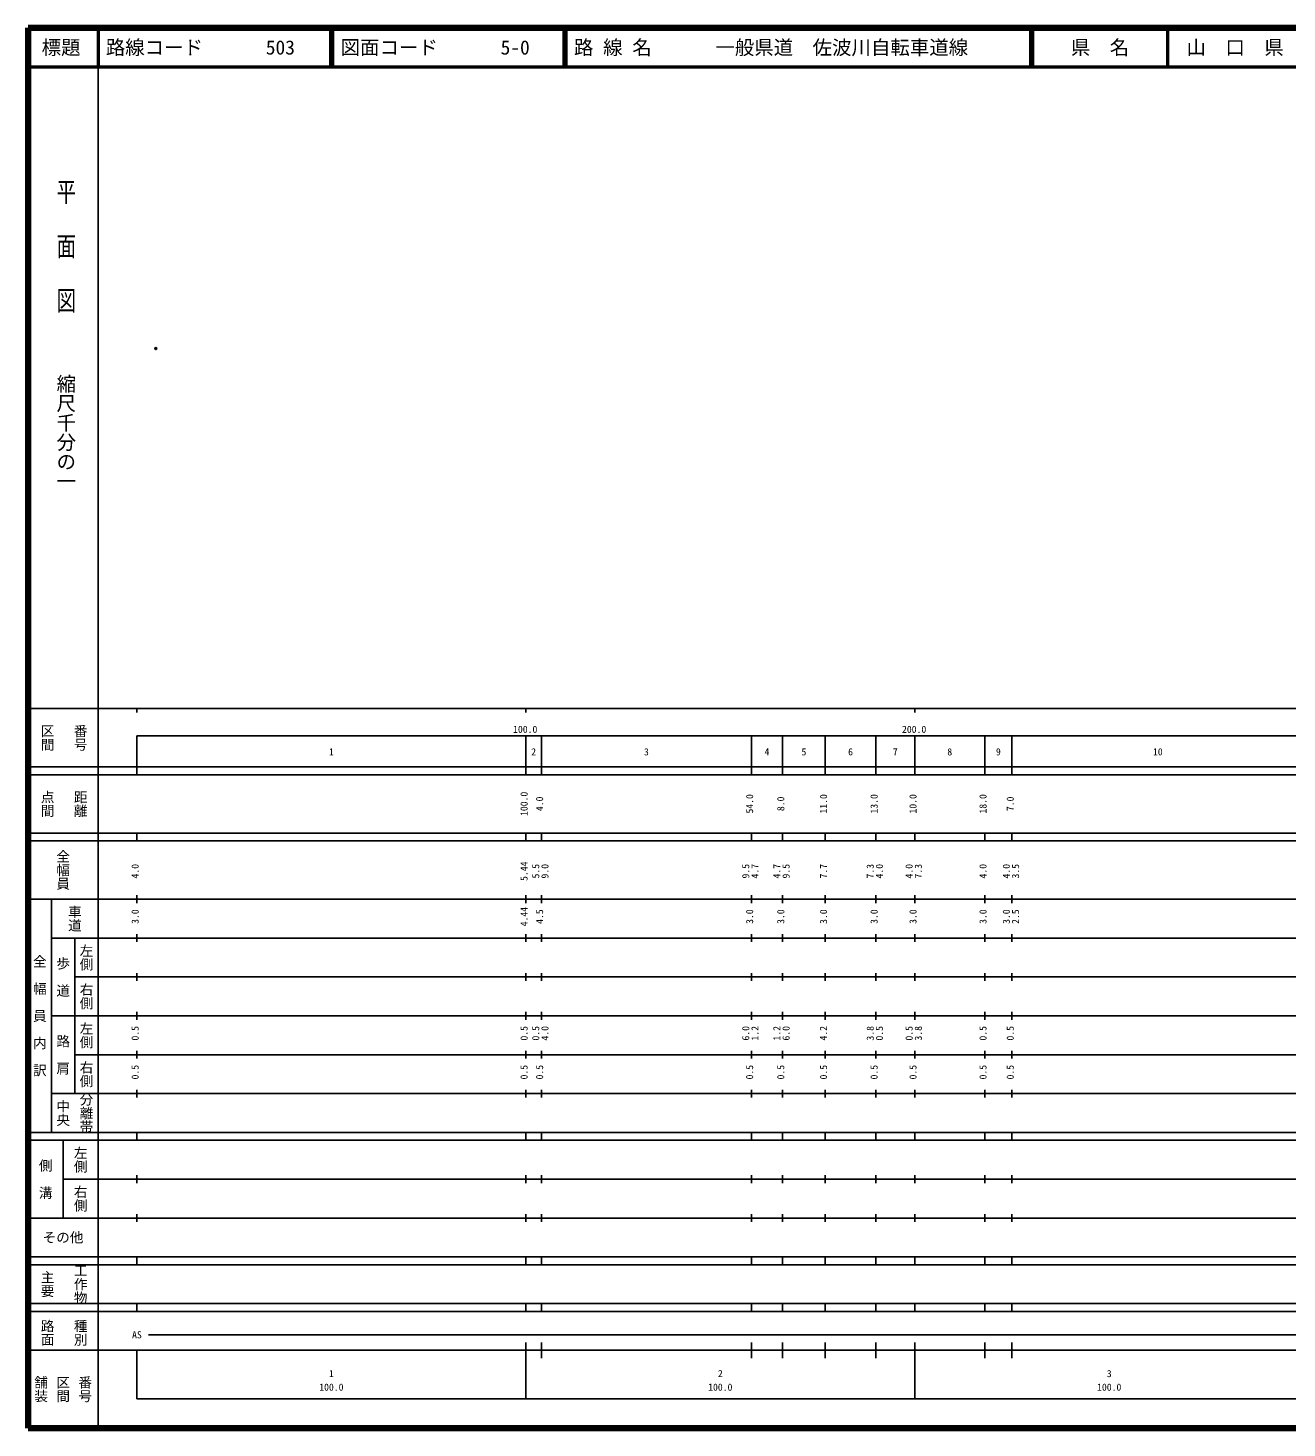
# Model space of a CAD drawing. Units: millimetres on the paper. Extents: x 40 to 680, y 20 to 380.
# Drawn here: x 40 to 363.7, y 20 to 380 of the extents above; entities that cross this region are included whole.
import ezdxf
from ezdxf.enums import TextEntityAlignment as Align

# ---------------------------------------------------------------- set-up
doc = ezdxf.new("R2010")
doc.units = ezdxf.units.MM
doc.header["$PDMODE"] = 32
doc.header["$PDSIZE"] = 0.5
doc.layers.add('M-OTRS', color=6, linetype='Continuous')
doc.layers.add('M-TTL-TXT', color=7, linetype='Continuous')
for name, color, linetype, lineweight in [('M-TTL', 2, 'Continuous', 140), ('M-TTL-BAND', 7, 'Continuous', 25), ('M-TTL-LINE', 7, 'Continuous', 50)]:
    doc.layers.add(name, color=color, linetype=linetype, lineweight=lineweight)
doc.styles.add('@ＭＳ ゴシック', font='')
doc.styles.add('ＭＳ ゴシック', font='')
doc.styles.get('@ＭＳ ゴシック').set_extended_font_data('@MS Gothic')
doc.styles.get('ＭＳ ゴシック').set_extended_font_data('MS Gothic')

msp = doc.modelspace()

# ---------------------------------------------------------------- linework, layer by layer
at = {"layer": 'M-OTRS'}
msp.add_point((72.846, 297.571), dxfattribs=at)
at = {"layer": 'M-TTL'}
for p, q in [((40, 380), (40, 20)), ((680, 380), (40, 380)), ((40, 20), (680, 20))]:
    msp.add_line(p, q, dxfattribs=at)
at = {"layer": 'M-TTL-BAND'}
for p, q in [((58, 370), (58, 20)), ((40, 205), (579, 205)), ((68, 205), (68, 204)), ((168, 205), (168, 204)), ((268, 205), (268, 204)), ((68, 198), (579, 198)), ((68, 198), (68, 188)), ((168, 188), (168, 198)), ((172, 188), (172, 198)), ((226, 188), (226, 198)), ((234, 188), (234, 198)), ((245, 188), (245, 198)), ((258, 188), (258, 198)), ((268, 188), (268, 198)), ((286, 188), (286, 198)), ((293, 188), (293, 198)), ((40, 190), (579, 190)), ((40, 188), (579, 188)), ((40, 173), (579, 173)), ((68, 171), (68, 173)), ((168, 171), (168, 173)), ((172, 171), (172, 173)), ((226, 171), (226, 173)), ((234, 171), (234, 173)), ((245, 171), (245, 173)), ((258, 171), (258, 173)), ((268, 171), (268, 173)), ((286, 171), (286, 173)), ((293, 171), (293, 173)), ((40, 171), (579, 171)), ((40, 156), (579, 156)), ((46, 96), (46, 156)), ((68, 155), (68, 157)), ((168, 155), (168, 157)), ((172, 155), (172, 157)), ((226, 155), (226, 157)), ((234, 155), (234, 157)), ((245, 155), (245, 157)), ((258, 155), (258, 157)), ((268, 155), (268, 157)), ((286, 155), (286, 157)), ((293, 155), (293, 157)), ((46, 146), (579, 146)), ((52, 146), (52, 106)), ((68, 145), (68, 147)), ((168, 145), (168, 147)), ((172, 145), (172, 147)), ((226, 145), (226, 147)), ((234, 145), (234, 147)), ((245, 145), (245, 147)), ((258, 145), (258, 147)), ((268, 145), (268, 147)), ((286, 145), (286, 147)), ((293, 145), (293, 147)), ((68, 135), (68, 137)), ((168, 135), (168, 137)), ((172, 135), (172, 137)), ((226, 135), (226, 137)), ((234, 135), (234, 137)), ((245, 135), (245, 137)), ((258, 135), (258, 137)), ((268, 135), (268, 137)), ((286, 135), (286, 137)), ((293, 135), (293, 137)), ((52, 136), (579, 136)), ((46, 126), (579, 126)), ((68, 125), (68, 127)), ((168, 125), (168, 127)), ((172, 125), (172, 127)), ((226, 125), (226, 127)), ((234, 125), (234, 127)), ((245, 125), (245, 127)), ((258, 125), (258, 127)), ((268, 125), (268, 127)), ((286, 125), (286, 127)), ((293, 125), (293, 127)), ((52, 116), (579, 116)), ((68, 115), (68, 117)), ((168, 115), (168, 117)), ((172, 115), (172, 117)), ((226, 115), (226, 117)), ((234, 115), (234, 117)), ((245, 115), (245, 117)), ((258, 115), (258, 117)), ((268, 115), (268, 117)), ((286, 115), (286, 117)), ((293, 115), (293, 117)), ((46, 106), (579, 106)), ((68, 105), (68, 107)), ((168, 105), (168, 107)), ((172, 105), (172, 107)), ((226, 105), (226, 107)), ((234, 105), (234, 107)), ((245, 105), (245, 107)), ((258, 105), (258, 107)), ((268, 105), (268, 107)), ((286, 105), (286, 107)), ((293, 105), (293, 107)), ((40, 96), (579, 96)), ((40, 94), (579, 94)), ((49, 94), (49, 74)), ((68, 94), (68, 96)), ((168, 94), (168, 96)), ((172, 94), (172, 96)), ((226, 94), (226, 96)), ((234, 94), (234, 96)), ((245, 94), (245, 96)), ((258, 94), (258, 96)), ((268, 94), (268, 96)), ((286, 94), (286, 96)), ((293, 94), (293, 96)), ((49, 84), (579, 84)), ((68, 83), (68, 85)), ((168, 83), (168, 85)), ((172, 83), (172, 85)), ((226, 83), (226, 85)), ((234, 83), (234, 85)), ((245, 83), (245, 85)), ((258, 83), (258, 85)), ((268, 83), (268, 85)), ((286, 83), (286, 85)), ((293, 83), (293, 85)), ((40, 74), (579, 74)), ((68, 73), (68, 75)), ((168, 73), (168, 75)), ((172, 73), (172, 75)), ((226, 73), (226, 75)), ((234, 73), (234, 75)), ((245, 73), (245, 75)), ((258, 73), (258, 75)), ((268, 73), (268, 75)), ((286, 73), (286, 75)), ((293, 73), (293, 75)), ((40, 64), (579, 64)), ((40, 62), (579, 62)), ((68, 62), (68, 64)), ((168, 62), (168, 64)), ((172, 62), (172, 64)), ((226, 62), (226, 64)), ((234, 62), (234, 64)), ((245, 62), (245, 64)), ((258, 62), (258, 64)), ((268, 62), (268, 64)), ((286, 62), (286, 64)), ((293, 62), (293, 64)), ((40, 52), (579, 52)), ((68, 50), (68, 52)), ((168, 50), (168, 52)), ((172, 50), (172, 52)), ((226, 50), (226, 52)), ((234, 50), (234, 52)), ((245, 50), (245, 52)), ((258, 50), (258, 52)), ((268, 50), (268, 52)), ((286, 50), (286, 52)), ((293, 50), (293, 52)), ((40, 50), (579, 50)), ((71, 44), (565, 44)), ((40, 40), (579, 40)), ((68, 40), (68, 27.5)), ((168, 27.5), (168, 42)), ((172, 38), (172, 42)), ((226, 38), (226, 42)), ((234, 38), (234, 42)), ((245, 38), (245, 42)), ((258, 38), (258, 42)), ((268, 27.5), (268, 42)), ((286, 38), (286, 42)), ((293, 38), (293, 42)), ((68, 27.5), (579, 27.5))]:
    msp.add_line(p, q, dxfattribs=at)
at = {"layer": 'M-TTL-LINE'}
for p, q in [((58, 380), (58, 370)), ((117.75, 380), (117.75, 370)), ((118.25, 380), (118.25, 370)), ((177.75, 380), (177.75, 370)), ((178.25, 380), (178.25, 370)), ((297.75, 380), (297.75, 370)), ((298.25, 380), (298.25, 370)), ((333, 380), (333, 370)), ((40, 370), (680, 370))]:
    msp.add_line(p, q, dxfattribs=at)

# ---------------------------------------------------------------- texts
at = {"layer": 'M-TTL-BAND', "style": '@ＭＳ ゴシック', "width": 1.4}
msp.add_text('平  面  図', height=3.666, rotation=270, dxfattribs=at).set_placement((49.777, 306.475), align=Align.MIDDLE_RIGHT)
at = {"layer": 'M-TTL-BAND', "style": '@ＭＳ ゴシック'}
msp.add_text('縮尺千分の一', height=3.666, rotation=270, dxfattribs=at).set_placement((49.777, 261.03), align=Align.MIDDLE_RIGHT)
for s, p in [('区間', (45, 197.5)), ('番号', (53.5, 197.5)), ('点間', (45, 180.5)), ('距離', (53.5, 180.5)), ('全幅員', (49, 163.5)), ('車道', (52, 151)), ('左側', (55, 141)), ('全\u3000幅\u3000員\u3000内\u3000訳', (43, 126)), ('歩\u3000道', (49, 136)), ('右側', (55, 131)), ('左側', (55, 121)), ('路\u3000肩', (49, 116)), ('右側', (55, 111)), ('分離帯', (55, 101)), ('中央', (49, 101)), ('左側', (53.5, 89)), ('側\u3000溝', (44.5, 84)), ('右側', (53.5, 79)), ('工作物', (53.5, 57)), ('主要', (45, 57)), ('路面', (45, 44.5)), ('種別', (53.5, 44.5)), ('舗装', (43.333, 30)), ('区間', (49, 30)), ('番号', (54.667, 30))]:
    msp.add_text(s, height=2.566, rotation=270, dxfattribs=at).set_placement(p, align=Align.MIDDLE_CENTER)
at = {"layer": 'M-TTL-BAND', "style": 'ＭＳ ゴシック'}
for s, p in [('100.0', (167.844, 198.195)), ('200.0', (267.844, 198.195)), ('1', (118, 192.405)), ('2', (170, 192.405)), ('3', (199, 192.405)), ('4', (230, 192.405)), ('5', (239.5, 192.405)), ('6', (251.5, 192.405)), ('7', (263, 192.405)), ('8', (277, 192.405)), ('9', (289.5, 192.405)), ('10', (330.5, 192.405)), ('AS', (68, 42.5)), ('1', (118, 32.523)), ('2', (218, 32.523)), ('3', (318, 32.523)), ('100.0', (118, 29.033)), ('100.0', (218, 29.033)), ('100.0', (318, 29.033))]:
    msp.add_text(s, height=1.833, dxfattribs=at).set_placement(p, align=Align.BOTTOM_CENTER)
for s, p in [('100.0', (169, 180.5)), ('4.0', (173, 180.5)), ('54.0', (227, 180.5)), ('8.0', (235, 180.5)), ('11.0', (246, 180.5)), ('13.0', (259, 180.5)), ('10.0', (269, 180.5)), ('18.0', (287, 180.5)), ('7.0', (294, 180.5)), ('4.0', (69, 163.174)), ('5.44', (169, 163.174)), ('5.5', (172, 163.174)), ('9.0', (174.37, 163.174)), ('9.5', (226, 163.174)), ('4.7', (228.37, 163.174)), ('4.7', (234, 163.174)), ('9.5', (236.37, 163.174)), ('7.7', (246, 163.174)), ('7.3', (258, 163.174)), ('4.0', (260.37, 163.174)), ('4.0', (268, 163.174)), ('7.3', (270.37, 163.174)), ('4.0', (287, 163.174)), ('4.0', (293, 163.174)), ('3.5', (295.37, 163.174)), ('3.0', (69, 151.5)), ('4.44', (169, 151.5)), ('4.5', (173, 151.5)), ('3.0', (227, 151.5)), ('3.0', (235, 151.5)), ('3.0', (246, 151.5)), ('3.0', (259, 151.5)), ('3.0', (269, 151.5)), ('3.0', (287, 151.5)), ('3.0', (293, 151.5)), ('2.5', (295.37, 151.5)), ('0.5', (69, 121.5)), ('0.5', (169, 121.5)), ('0.5', (172, 121.5)), ('4.0', (174.37, 121.5)), ('6.0', (226, 121.5)), ('1.2', (228.37, 121.5)), ('1.2', (234, 121.5)), ('6.0', (236.37, 121.5)), ('4.2', (246, 121.5)), ('3.8', (258, 121.5)), ('0.5', (260.37, 121.5)), ('0.5', (268, 121.5)), ('3.8', (270.37, 121.5)), ('0.5', (287, 121.5)), ('0.5', (294, 121.5)), ('0.5', (69, 111.5)), ('0.5', (169, 111.5)), ('0.5', (173, 111.5)), ('0.5', (227, 111.5)), ('0.5', (235, 111.5)), ('0.5', (246, 111.5)), ('0.5', (259, 111.5)), ('0.5', (269, 111.5)), ('0.5', (287, 111.5)), ('0.5', (294, 111.5))]:
    msp.add_text(s, height=1.833, rotation=90, dxfattribs=at).set_placement(p, align=Align.BOTTOM_CENTER)
msp.add_text('その他', height=2.566, dxfattribs=at).set_placement((49, 69), align=Align.MIDDLE_CENTER)
at = {"layer": 'M-TTL-TXT', "style": 'ＭＳ ゴシック'}
for s, p in [('標題', (48.5, 375)), ('県\u3000名', (315.625, 375)), ('山\u3000口\u3000県', (350.375, 375))]:
    msp.add_text(s, height=3.666, dxfattribs=at).set_placement(p, align=Align.MIDDLE_CENTER)
for s, p in [('路線コード', (60, 375)), ('503', (101.142, 375)), ('図面コード', (120.38, 375)), ('5-0', (161.521, 375)), ('路 線 名', (180.38, 375)), ('一般県道\u3000佐波川自転車道線', (216.734, 375))]:
    msp.add_text(s, height=3.666, dxfattribs=at).set_placement(p, align=Align.MIDDLE_LEFT)

doc.saveas('drawing.dxf')
